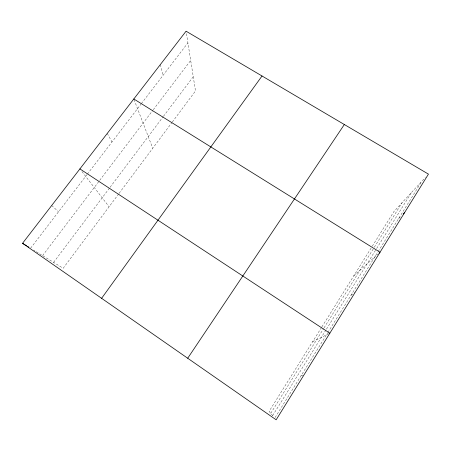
<?xml version="1.0" encoding="UTF-8"?>
<svg xmlns="http://www.w3.org/2000/svg" width="451" height="451" viewBox="0 0 451 451"><rect width="100%" height="100%" fill="white"/><g stroke="black" fill="none" stroke-linecap="round" stroke-linejoin="round"><path stroke-width="0.34" stroke-dasharray="2.25 1.69" d="M275.116 417.513L327.499 333.137M327.866 332.545L377.791 252.132M378.163 251.534L421.64 181.505M270.752 413.33L323.688 328.429M324.06 327.832L373.947 247.83M374.319 247.238L402.117 202.657M272.652 415.608L326.079 329.754M326.445 329.162L376.286 249.059M376.658 248.467L411.464 192.526M321.518 327.465L269.106 411.368L273.492 416.606M321.89 326.874L371.912 246.798M372.278 246.207L393.971 211.485L425.27 177.57M118.681 193.902L63.174 268.272L33.594 250.079M119.098 193.338L171.893 122.599M172.31 122.041L195.508 90.955L186.071 31.198M53.601 262.386L109.683 187.819M110.1 187.261L163.02 116.894M163.442 116.335L193.254 76.693M42.591 255.616L99.299 180.879M99.716 180.327L152.833 110.326M153.255 109.768L190.688 60.434M30.595 248.236L86.93 174.695M87.353 174.142L140.938 104.198M141.36 103.645L187.915 42.873M398.599 218.617L400.922 216.277M353.753 275.86L377.949 254.105M350.991 295.298L354.807 292.451M312.577 341.785L329.269 333.486M300.997 375.83L303.461 375.762M51.679 205.509L58.54 211.756M81.958 171.566L109.091 206.75M107.27 133.406L111.972 142.009M134.06 99.626L152.737 148.266M160.342 64.572L163.093 75.278"/><path stroke-width="0.68" d="M187.706 358.235L344.338 124.527M101.61 298.32L262.031 75.993M22.55 243.292L186.071 31.198L428.45 174.125L276.159 419.802L22.55 243.292L26.57 245.767M403.245 213.937L404.643 212.534M378.992 253.163L380.035 252.227L133.812 98.978M27.72 246.471L28.87 247.176M79.906 168.9L329.844 333.199"/></g></svg>
